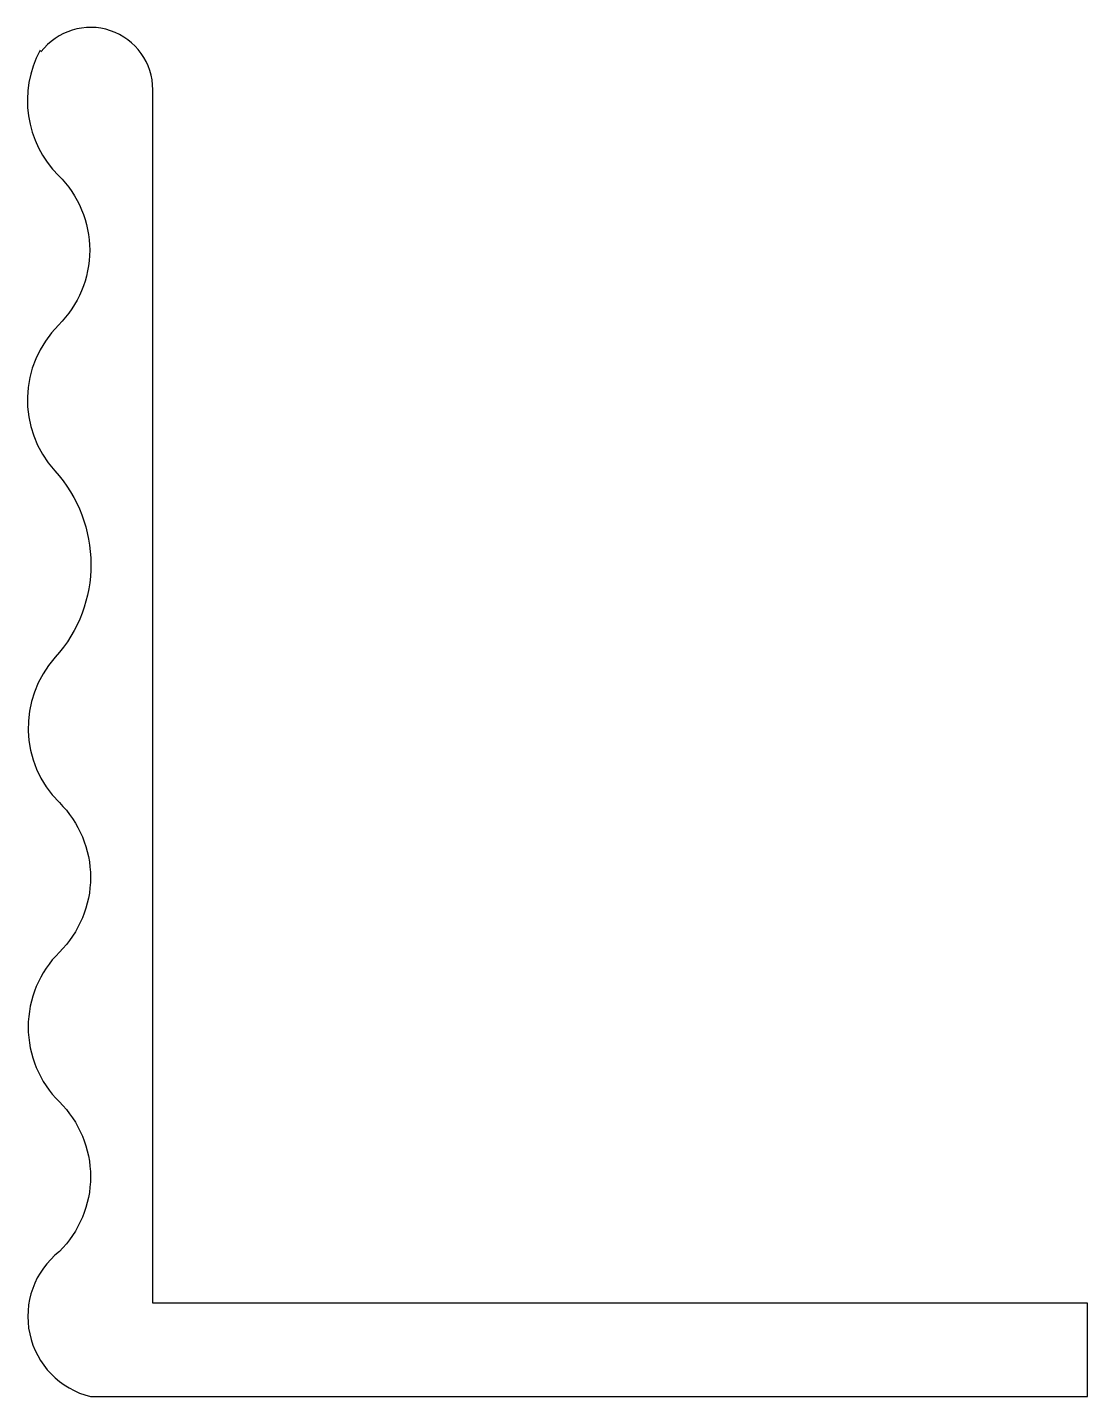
# Model space of a CAD drawing. Extents: x 93.9 to 110.9, y -24.6 to -2.7.
import ezdxf

# ---------------------------------------------------------------- set-up
doc = ezdxf.new("R2010")
doc.units = 0
doc.layers.add('ANA', color=220, linetype='CONTINUOUS')

msp = doc.modelspace()

# ---------------------------------------------------------------- linework, layer by layer
at = {"layer": 'ANA'}
msp.add_lwpolyline([(94.076, -3.058, 0.333299), (94.372, -5.064, -0.416667), (94.372, -7.464, 0.401512), (94.311, -9.801, -0.385053), (94.319, -12.792, 0.400036), (94.385, -15.122, -0.416667), (94.385, -17.522, 0.416667), (94.385, -19.922, -0.416667), (94.385, -22.322, 0.624151), (94.885, -24.649), (110.885, -24.649), (110.885, -23.149), (95.885, -23.149), (95.885, -3.69, 0.717803), (94.09, -3.084)], format="xyb", dxfattribs=at)

doc.saveas('drawing.dxf')
